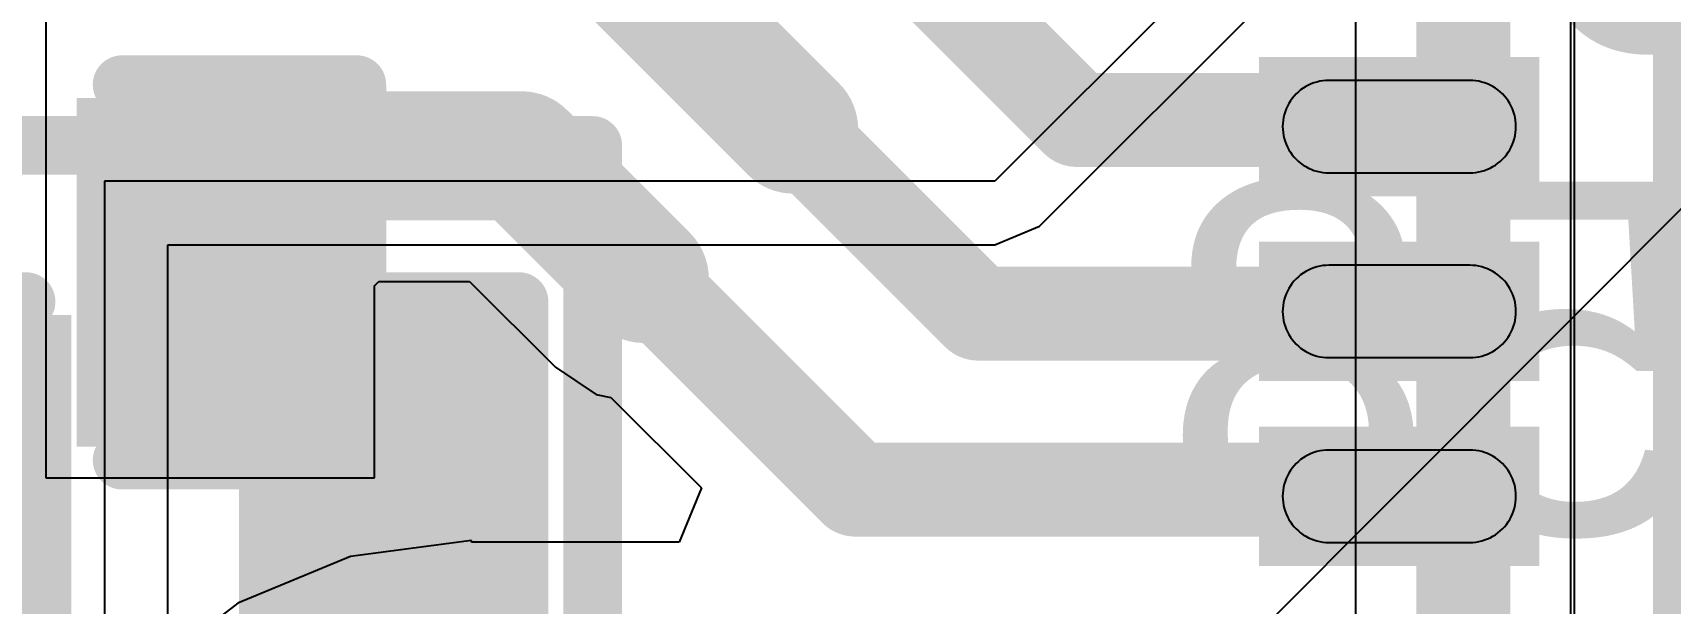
# Model space of a CAD drawing. Header units: inches. Extents: x -6 to 5433, y -4 to 5447.
# Drawn here: x 7.515 to 11.059, y 17.254 to 18.489 of the extents above; entities that cross this region are included whole.
import ezdxf

# ---------------------------------------------------------------- set-up
doc = ezdxf.new("R2010")
doc.units = ezdxf.units.IN
for name, color, linetype in [('Bottom Layer', 5, 'Continuous'), ('Bottom Overlay', 54, 'Continuous'), ('Bottom Paste', 16, 'Continuous'), ('Bottom Solder', 6, 'Continuous'), ('Top Layer', 1, 'Continuous'), ('Top Overlay', 2, 'Continuous'), ('Top Paste', 8, 'Continuous'), ('Top Solder', 216, 'Continuous')]:
    doc.layers.add(name, color=color, linetype=linetype)
doc.styles.add('Arial', font='', dxfattribs={"height": 0.2})
doc.styles.get('Arial').set_extended_font_data('Arial')

# ---------------------------------------------------------------- blocks, each defined once
blk = doc.blocks.new('C___0402_B_10')
at = {"layer": 'Bottom Layer'}
for points in [[(-0.2413, 0.3175), (-0.2413, -0.3175), (-0.6985, -0.3175), (-0.6985, 0.3175)], [(0.6985, 0.3175), (0.6985, -0.3175), (0.2413, -0.3175), (0.2413, 0.3175)]]:
    blk.add_hatch(color=5, dxfattribs=at).paths.add_polyline_path(points)
at = {"layer": 'Bottom Paste'}
for points in [[(-0.2413, 0.3175), (-0.2413, -0.3175), (-0.6985, -0.3175), (-0.6985, 0.3175)], [(0.6985, 0.3175), (0.6985, -0.3175), (0.2413, -0.3175), (0.2413, 0.3175)]]:
    blk.add_hatch(color=16, dxfattribs=at).paths.add_polyline_path(points)
at = {"layer": 'Bottom Solder'}
for points in [[(-0.1813, 0.3775), (-0.1813, -0.3775), (-0.7585, -0.3775), (-0.7585, 0.3775)], [(0.7585, 0.3775), (0.7585, -0.3775), (0.1813, -0.3775), (0.1813, 0.3775)]]:
    blk.add_hatch(color=6, dxfattribs=at).paths.add_polyline_path(points)
at = {"layer": 'Bottom Overlay'}
for points in [[(-0.7874, 0.4064, 0.127, 0.127, 0), (-0.2794, 0.4064, 0.127, 0.127, 0)], [(-0.7874, -0.4064, 0.127, 0.127, 0), (-0.7874, 0.4064, 0.127, 0.127, 0)], [(0.2794, 0.4064, 0.127, 0.127, 0), (0.7874, 0.4064, 0.127, 0.127, 0)], [(0.7874, -0.4064, 0.127, 0.127, 0), (0.7874, 0.4064, 0.127, 0.127, 0)], [(-0.7874, -0.4064, 0.127, 0.127, 0), (-0.2794, -0.4064, 0.127, 0.127, 0)], [(0.2794, -0.4064, 0.127, 0.127, 0), (0.7874, -0.4064, 0.127, 0.127, 0)]]:
    blk.add_lwpolyline(points, format="xyseb", dxfattribs=at)
for points in [[(-0.8191, 0.4064, 0.0635, 0.0635, 1), (-0.7556, 0.4064, 0.0635, 0.0635, 1)], [(-0.8191, 0.4064, 0.0635, 0.0635, 1), (-0.7556, 0.4064, 0.0635, 0.0635, 1)], [(-0.3111, 0.4064, 0.0635, 0.0635, 1), (-0.2477, 0.4064, 0.0635, 0.0635, 1)], [(0.2477, 0.4064, 0.0635, 0.0635, 1), (0.3111, 0.4064, 0.0635, 0.0635, 1)], [(0.7556, 0.4064, 0.0635, 0.0635, 1), (0.8191, 0.4064, 0.0635, 0.0635, 1)], [(0.7556, 0.4064, 0.0635, 0.0635, 1), (0.8191, 0.4064, 0.0635, 0.0635, 1)], [(-0.8191, -0.4064, 0.0635, 0.0635, 1), (-0.7556, -0.4064, 0.0635, 0.0635, 1)], [(-0.8191, -0.4064, 0.0635, 0.0635, 1), (-0.7556, -0.4064, 0.0635, 0.0635, 1)], [(-0.3111, -0.4064, 0.0635, 0.0635, 1), (-0.2477, -0.4064, 0.0635, 0.0635, 1)], [(0.2477, -0.4064, 0.0635, 0.0635, 1), (0.3111, -0.4064, 0.0635, 0.0635, 1)], [(0.7556, -0.4064, 0.0635, 0.0635, 1), (0.8191, -0.4064, 0.0635, 0.0635, 1)], [(0.7556, -0.4064, 0.0635, 0.0635, 1), (0.8191, -0.4064, 0.0635, 0.0635, 1)]]:
    blk.add_lwpolyline(points, format="xyseb", close=True, dxfattribs=at)
blk = doc.blocks.new('TL3340AF160QG_33')
at = {"layer": 'Top Solder'}
blk.add_line((0.7722, 1.9528), (-5441.5052, 5436.5959), dxfattribs=at)
blk = doc.blocks.new('WQFN_30_EP_2_5_4_5__43')
at = {"layer": 'Top Layer'}
for points in [[(1.4524, -0.4999), (1.4524, -0.6999), (0.9474, -0.6999), (0.9474, -0.4999)], [(1.4524, -0.9), (1.4524, -1.1), (0.9474, -1.1), (0.9474, -0.9)], [(1.4524, -1.3), (1.4524, -1.5), (0.9474, -1.5), (0.9474, -1.3)]]:
    blk.add_hatch(color=1, dxfattribs=at).paths.add_polyline_path(points)
at = {"layer": 'Top Solder'}
for points in [[(0.6508, 1.6508), (0.6508, -1.6508), (-0.6508, -1.6508), (-0.6508, 1.6508)], [(1.5032, -0.4491), (1.5032, -0.7507), (0.8966, -0.7507), (0.8966, -0.4491)], [(1.5032, -0.8492), (1.5032, -1.1508), (0.8966, -1.1508), (0.8966, -0.8492)], [(1.5032, -1.2492), (1.5032, -1.5508), (0.8966, -1.5508), (0.8966, -1.2492)]]:
    blk.add_hatch(color=216, dxfattribs=at).paths.add_polyline_path(points)
at = {"layer": 'Top Paste'}
for p, q in [((0.9767, -0.5292), (0.9722, -0.534)), ((0.9815, -0.5248), (0.9767, -0.5292)), ((0.9865, -0.5206), (0.9815, -0.5248)), ((0.9918, -0.5168), (0.9865, -0.5206)), ((0.9974, -0.5133), (0.9918, -0.5168)), ((1.0032, -0.5103), (0.9974, -0.5133)), ((1.0091, -0.5076), (1.0032, -0.5103)), ((1.0152, -0.5053), (1.0091, -0.5076)), ((1.0215, -0.5034), (1.0152, -0.5053)), ((1.0279, -0.5019), (1.0215, -0.5034)), ((1.0343, -0.5008), (1.0279, -0.5019)), ((1.0409, -0.5002), (1.0343, -0.5008)), ((1.0474, -0.4999), (1.0409, -0.5002)), ((1.3524, -0.4999), (1.0474, -0.4999)), ((1.3589, -0.5002), (1.3524, -0.4999)), ((1.3655, -0.5008), (1.3589, -0.5002)), ((1.3719, -0.5019), (1.3655, -0.5008)), ((1.3783, -0.5034), (1.3719, -0.5019)), ((1.3846, -0.5053), (1.3783, -0.5034)), ((1.3907, -0.5076), (1.3846, -0.5053)), ((1.3966, -0.5103), (1.3907, -0.5076)), ((1.4024, -0.5133), (1.3966, -0.5103)), ((1.4079, -0.5168), (1.4024, -0.5133)), ((1.4133, -0.5206), (1.4079, -0.5168)), ((1.4183, -0.5248), (1.4133, -0.5206)), ((1.4231, -0.5292), (1.4183, -0.5248)), ((1.4276, -0.534), (1.4231, -0.5292)), ((0.955, -0.5617), (0.9527, -0.5678)), ((0.9577, -0.5557), (0.955, -0.5617)), ((0.9608, -0.55), (0.9577, -0.5557)), ((0.9643, -0.5444), (0.9608, -0.55)), ((0.9681, -0.5391), (0.9643, -0.5444)), ((0.9722, -0.534), (0.9681, -0.5391)), ((1.4317, -0.5391), (1.4276, -0.534)), ((1.4355, -0.5444), (1.4317, -0.5391)), ((1.439, -0.5499), (1.4355, -0.5444)), ((1.4421, -0.5557), (1.439, -0.5499)), ((1.4448, -0.5617), (1.4421, -0.5557)), ((1.4471, -0.5678), (1.4448, -0.5617)), ((0.9476, -0.5934), (0.9474, -0.5999)), ((0.9474, -0.5999), (0.9476, -0.6065)), ((0.9483, -0.5869), (0.9476, -0.5934)), ((0.9493, -0.5804), (0.9483, -0.5869)), ((0.9508, -0.5741), (0.9493, -0.5804)), ((0.9527, -0.5678), (0.9508, -0.5741)), ((1.449, -0.5741), (1.4471, -0.5678)), ((1.4505, -0.5804), (1.449, -0.5741)), ((1.4515, -0.5869), (1.4505, -0.5804)), ((1.4522, -0.5934), (1.4515, -0.5869)), ((1.4522, -0.5934), (1.4522, -0.5934)), ((1.4524, -0.5999), (1.4522, -0.5934)), ((1.4522, -0.6065), (1.4524, -0.5999)), ((0.9476, -0.6065), (0.9483, -0.613)), ((0.9483, -0.613), (0.9493, -0.6195)), ((0.9493, -0.6195), (0.9508, -0.6258)), ((0.9508, -0.6258), (0.9527, -0.6321)), ((0.9527, -0.6321), (0.955, -0.6382)), ((1.4448, -0.6382), (1.4471, -0.6321)), ((1.4471, -0.6321), (1.449, -0.6258)), ((1.449, -0.6258), (1.4505, -0.6195)), ((1.4505, -0.6195), (1.4515, -0.613)), ((1.4515, -0.613), (1.4522, -0.6065)), ((0.955, -0.6382), (0.9577, -0.6442)), ((0.9577, -0.6442), (0.9608, -0.6499)), ((0.9608, -0.6499), (0.9643, -0.6555)), ((0.9643, -0.6555), (0.9681, -0.6608)), ((0.9681, -0.6608), (0.9722, -0.6659)), ((0.9722, -0.6659), (0.9767, -0.6707)), ((0.9767, -0.6707), (0.9815, -0.6751)), ((1.4183, -0.6751), (1.4231, -0.6707)), ((1.4231, -0.6707), (1.4276, -0.6659)), ((1.4276, -0.6659), (1.4317, -0.6608)), ((1.4317, -0.6608), (1.4355, -0.6555)), ((1.4355, -0.6555), (1.439, -0.6499)), ((1.439, -0.6499), (1.4421, -0.6442)), ((1.4421, -0.6442), (1.4448, -0.6382)), ((0.9815, -0.6751), (0.9865, -0.6793)), ((0.9865, -0.6793), (0.9918, -0.6831)), ((0.9918, -0.6831), (0.9974, -0.6866)), ((0.9974, -0.6866), (1.0032, -0.6896)), ((1.0032, -0.6896), (1.0091, -0.6923)), ((1.0091, -0.6923), (1.0152, -0.6946)), ((1.0152, -0.6946), (1.0215, -0.6965)), ((1.0215, -0.6965), (1.0279, -0.698)), ((1.0279, -0.698), (1.0343, -0.6991)), ((1.0343, -0.6991), (1.0409, -0.6997)), ((1.0409, -0.6997), (1.0474, -0.6999)), ((1.0474, -0.6999), (1.3524, -0.6999)), ((1.3524, -0.6999), (1.3589, -0.6997)), ((1.3589, -0.6997), (1.3655, -0.6991)), ((1.3655, -0.6991), (1.3719, -0.698)), ((1.3719, -0.698), (1.3783, -0.6965)), ((1.3783, -0.6965), (1.3846, -0.6946)), ((1.3846, -0.6946), (1.3907, -0.6923)), ((1.3907, -0.6923), (1.3966, -0.6896)), ((1.3966, -0.6896), (1.4024, -0.6866)), ((1.4024, -0.6866), (1.4079, -0.6831)), ((1.4079, -0.6831), (1.4133, -0.6793)), ((1.4133, -0.6793), (1.4183, -0.6751)), ((0.9865, -0.9207), (0.9815, -0.9248)), ((0.9918, -0.9169), (0.9865, -0.9207)), ((0.9974, -0.9134), (0.9918, -0.9169)), ((1.0032, -0.9103), (0.9974, -0.9134)), ((1.0091, -0.9076), (1.0032, -0.9103)), ((1.0152, -0.9053), (1.0091, -0.9076)), ((1.0215, -0.9034), (1.0152, -0.9053)), ((1.0279, -0.9019), (1.0215, -0.9034)), ((1.0343, -0.9009), (1.0279, -0.9019)), ((1.0409, -0.9002), (1.0343, -0.9009)), ((1.0474, -0.9), (1.0409, -0.9002)), ((1.3524, -0.9), (1.0474, -0.9)), ((1.3589, -0.9002), (1.3524, -0.9)), ((1.3655, -0.9009), (1.3589, -0.9002)), ((1.3719, -0.9019), (1.3655, -0.9009)), ((1.3783, -0.9034), (1.3719, -0.9019)), ((1.3846, -0.9053), (1.3783, -0.9034)), ((1.3907, -0.9076), (1.3846, -0.9053)), ((1.3966, -0.9103), (1.3907, -0.9076)), ((1.4024, -0.9134), (1.3966, -0.9103)), ((1.4079, -0.9169), (1.4024, -0.9134)), ((1.4133, -0.9207), (1.4079, -0.9169)), ((1.4183, -0.9248), (1.4133, -0.9207)), ((0.9577, -0.9558), (0.955, -0.9617)), ((0.9608, -0.95), (0.9577, -0.9558)), ((0.9643, -0.9444), (0.9608, -0.95)), ((0.9681, -0.9391), (0.9643, -0.9444)), ((0.9722, -0.9341), (0.9681, -0.9391)), ((0.9767, -0.9293), (0.9722, -0.9341)), ((0.9815, -0.9248), (0.9767, -0.9293)), ((1.4231, -0.9293), (1.4183, -0.9248)), ((1.4276, -0.9341), (1.4231, -0.9293)), ((1.4317, -0.9391), (1.4276, -0.9341)), ((1.4355, -0.9444), (1.4317, -0.9391)), ((1.439, -0.95), (1.4355, -0.9444)), ((1.4421, -0.9558), (1.439, -0.95)), ((1.4448, -0.9617), (1.4421, -0.9558)), ((0.9483, -0.9869), (0.9476, -0.9935)), ((0.9493, -0.9805), (0.9483, -0.9869)), ((0.9508, -0.9741), (0.9493, -0.9805)), ((0.9527, -0.9678), (0.9508, -0.9741)), ((0.955, -0.9617), (0.9527, -0.9678)), ((1.4471, -0.9678), (1.4448, -0.9617)), ((1.449, -0.9741), (1.4471, -0.9678)), ((1.4505, -0.9805), (1.449, -0.9741)), ((1.4515, -0.9869), (1.4505, -0.9805)), ((1.4522, -0.9935), (1.4515, -0.9869)), ((0.9476, -0.9935), (0.9474, -1)), ((0.9474, -1), (0.9476, -1.0065)), ((0.9476, -1.0065), (0.9483, -1.0131)), ((0.9483, -1.0131), (0.9493, -1.0195)), ((0.9493, -1.0195), (0.9508, -1.0259)), ((0.9508, -1.0259), (0.9527, -1.0322)), ((1.4471, -1.0322), (1.449, -1.0259)), ((1.449, -1.0259), (1.4505, -1.0195)), ((1.4505, -1.0195), (1.4515, -1.0131)), ((1.4515, -1.0131), (1.4522, -1.0065)), ((1.4515, -1.0131), (1.4515, -1.0131)), ((1.4524, -1), (1.4522, -0.9935)), ((1.4522, -1.0065), (1.4524, -1)), ((0.9527, -1.0322), (0.955, -1.0383)), ((0.955, -1.0383), (0.9577, -1.0442)), ((0.9577, -1.0442), (0.9608, -1.05)), ((0.9608, -1.05), (0.9643, -1.0555)), ((0.9643, -1.0555), (0.9681, -1.0609)), ((0.9681, -1.0609), (0.9722, -1.0659)), ((1.4276, -1.0659), (1.4317, -1.0609)), ((1.4317, -1.0609), (1.4355, -1.0555)), ((1.4355, -1.0555), (1.439, -1.05)), ((1.439, -1.05), (1.4421, -1.0442)), ((1.4421, -1.0442), (1.4448, -1.0383)), ((1.4448, -1.0383), (1.4471, -1.0322)), ((0.9722, -1.0659), (0.9767, -1.0707)), ((0.9767, -1.0707), (0.9815, -1.0752)), ((0.9815, -1.0752), (0.9865, -1.0793)), ((0.9865, -1.0793), (0.9918, -1.0831)), ((0.9918, -1.0831), (0.9974, -1.0866)), ((0.9974, -1.0866), (1.0032, -1.0897)), ((1.0032, -1.0897), (1.0091, -1.0924)), ((1.0091, -1.0924), (1.0152, -1.0947)), ((1.0152, -1.0947), (1.0215, -1.0966)), ((1.0215, -1.0966), (1.0279, -1.0981)), ((1.0279, -1.0981), (1.0343, -1.0991)), ((1.3655, -1.0991), (1.3719, -1.0981)), ((1.3719, -1.0981), (1.3783, -1.0966)), ((1.3783, -1.0966), (1.3846, -1.0947)), ((1.3846, -1.0947), (1.3907, -1.0924)), ((1.3907, -1.0924), (1.3966, -1.0897)), ((1.3966, -1.0897), (1.4024, -1.0866)), ((1.4024, -1.0866), (1.4079, -1.0831)), ((1.4079, -1.0831), (1.4133, -1.0793)), ((1.4133, -1.0793), (1.4183, -1.0752)), ((1.4183, -1.0752), (1.4231, -1.0707)), ((1.4231, -1.0707), (1.4276, -1.0659)), ((1.0343, -1.0991), (1.0409, -1.0998)), ((1.0409, -1.0998), (1.0474, -1.1)), ((1.0474, -1.1), (1.3524, -1.1)), ((1.3524, -1.1), (1.3589, -1.0998)), ((1.3589, -1.0998), (1.3655, -1.0991)), ((1.0032, -1.3104), (0.9974, -1.3134)), ((1.0091, -1.3077), (1.0032, -1.3104)), ((1.0152, -1.3054), (1.0091, -1.3077)), ((1.0215, -1.3035), (1.0152, -1.3054)), ((1.0279, -1.302), (1.0215, -1.3035)), ((1.0343, -1.3009), (1.0279, -1.302)), ((1.0409, -1.3003), (1.0343, -1.3009)), ((1.0474, -1.3), (1.0409, -1.3003)), ((1.3524, -1.3), (1.0474, -1.3)), ((1.3589, -1.3003), (1.3524, -1.3)), ((1.3655, -1.3009), (1.3589, -1.3003)), ((1.3719, -1.302), (1.3655, -1.3009)), ((1.3783, -1.3035), (1.3719, -1.302)), ((1.3846, -1.3054), (1.3783, -1.3035)), ((1.3907, -1.3077), (1.3846, -1.3054)), ((1.3966, -1.3104), (1.3907, -1.3077)), ((1.4024, -1.3134), (1.3966, -1.3104)), ((0.9643, -1.3445), (0.9608, -1.3501)), ((0.9681, -1.3392), (0.9643, -1.3445)), ((0.9722, -1.3341), (0.9681, -1.3392)), ((0.9767, -1.3293), (0.9722, -1.3341)), ((0.9815, -1.3249), (0.9767, -1.3293)), ((0.9865, -1.3207), (0.9815, -1.3249)), ((0.9918, -1.3169), (0.9865, -1.3207)), ((0.9974, -1.3134), (0.9918, -1.3169)), ((1.4079, -1.3169), (1.4024, -1.3134)), ((1.4133, -1.3207), (1.4079, -1.3169)), ((1.4183, -1.3249), (1.4133, -1.3207)), ((1.4231, -1.3293), (1.4183, -1.3249)), ((1.4276, -1.3341), (1.4231, -1.3293)), ((1.4317, -1.3392), (1.4276, -1.3341)), ((1.4355, -1.3445), (1.4317, -1.3392)), ((1.439, -1.35), (1.4355, -1.3445)), ((0.9493, -1.3805), (0.9483, -1.387)), ((0.9508, -1.3742), (0.9493, -1.3805)), ((0.9527, -1.3679), (0.9508, -1.3742)), ((0.955, -1.3618), (0.9527, -1.3679)), ((0.9577, -1.3558), (0.955, -1.3618)), ((0.9608, -1.3501), (0.9577, -1.3558)), ((1.4421, -1.3558), (1.439, -1.35)), ((1.4448, -1.3618), (1.4421, -1.3558)), ((1.4471, -1.3679), (1.4448, -1.3618)), ((1.449, -1.3742), (1.4471, -1.3679)), ((1.4505, -1.3805), (1.449, -1.3742)), ((1.4515, -1.387), (1.4505, -1.3805)), ((0.9476, -1.3935), (0.9474, -1.4)), ((0.9474, -1.4), (0.9476, -1.4066)), ((0.9483, -1.387), (0.9476, -1.3935)), ((0.9476, -1.4066), (0.9483, -1.4131)), ((0.9483, -1.4131), (0.9493, -1.4196)), ((1.4505, -1.4196), (1.4515, -1.4131)), ((1.4522, -1.3935), (1.4515, -1.387)), ((1.4515, -1.4131), (1.4522, -1.4066)), ((1.4522, -1.3935), (1.4522, -1.3935)), ((1.4524, -1.4), (1.4522, -1.3935)), ((1.4522, -1.4066), (1.4524, -1.4)), ((0.9493, -1.4196), (0.9508, -1.4259)), ((0.9508, -1.4259), (0.9527, -1.4322)), ((0.9527, -1.4322), (0.955, -1.4383)), ((0.955, -1.4383), (0.9577, -1.4443)), ((0.9577, -1.4443), (0.9608, -1.45)), ((0.9608, -1.45), (0.9643, -1.4556)), ((1.4355, -1.4556), (1.439, -1.45)), ((1.439, -1.45), (1.4421, -1.4443)), ((1.4421, -1.4443), (1.4448, -1.4383)), ((1.4448, -1.4383), (1.4471, -1.4322)), ((1.4471, -1.4322), (1.449, -1.4259)), ((1.449, -1.4259), (1.4505, -1.4196)), ((0.9643, -1.4556), (0.9681, -1.4609)), ((0.9681, -1.4609), (0.9722, -1.466)), ((0.9722, -1.466), (0.9767, -1.4708)), ((0.9767, -1.4708), (0.9815, -1.4752)), ((0.9815, -1.4752), (0.9865, -1.4794)), ((0.9865, -1.4794), (0.9918, -1.4832)), ((0.9918, -1.4832), (0.9974, -1.4867)), ((0.9974, -1.4867), (1.0032, -1.4897)), ((1.3966, -1.4897), (1.4024, -1.4867)), ((1.4024, -1.4867), (1.4079, -1.4832)), ((1.4079, -1.4832), (1.4133, -1.4794)), ((1.4133, -1.4794), (1.4183, -1.4752)), ((1.4183, -1.4752), (1.4231, -1.4708)), ((1.4231, -1.4708), (1.4276, -1.466)), ((1.4276, -1.466), (1.4317, -1.4609)), ((1.4317, -1.4609), (1.4355, -1.4556)), ((1.0032, -1.4897), (1.0091, -1.4924)), ((1.0091, -1.4924), (1.0152, -1.4947)), ((1.0152, -1.4947), (1.0215, -1.4966)), ((1.0215, -1.4966), (1.0279, -1.4981)), ((1.0279, -1.4981), (1.0343, -1.4992)), ((1.0343, -1.4992), (1.0409, -1.4998)), ((1.0409, -1.4998), (1.0474, -1.5)), ((1.0474, -1.5), (1.3524, -1.5)), ((1.3524, -1.5), (1.3589, -1.4998)), ((1.3589, -1.4998), (1.3655, -1.4992)), ((1.3655, -1.4992), (1.3719, -1.4981)), ((1.3719, -1.4981), (1.3783, -1.4966)), ((1.3783, -1.4966), (1.3846, -1.4947)), ((1.3846, -1.4947), (1.3907, -1.4924)), ((1.3907, -1.4924), (1.3966, -1.4897))]:
    blk.add_line(p, q, dxfattribs=at)
blk = doc.blocks.new('C___0402_220')
at = {"layer": 'Top Layer'}
for points in [[(-0.6985, -0.3175), (-0.6985, 0.3175), (-0.2413, 0.3175), (-0.2413, -0.3175)], [(0.2413, -0.3175), (0.2413, 0.3175), (0.6985, 0.3175), (0.6985, -0.3175)]]:
    blk.add_hatch(color=1, dxfattribs=at).paths.add_polyline_path(points)
at = {"layer": 'Top Paste'}
for points in [[(-0.6985, -0.3175), (-0.6985, 0.3175), (-0.2413, 0.3175), (-0.2413, -0.3175)], [(0.2413, -0.3175), (0.2413, 0.3175), (0.6985, 0.3175), (0.6985, -0.3175)]]:
    blk.add_hatch(color=8, dxfattribs=at).paths.add_polyline_path(points)
at = {"layer": 'Top Solder'}
for points in [[(-0.7585, -0.3775), (-0.7585, 0.3775), (-0.1813, 0.3775), (-0.1813, -0.3775)], [(0.1813, -0.3775), (0.1813, 0.3775), (0.7585, 0.3775), (0.7585, -0.3775)]]:
    blk.add_hatch(color=216, dxfattribs=at).paths.add_polyline_path(points)
at = {"layer": 'Top Overlay'}
for points in [[(-0.7874, 0.4064, 0.127, 0.127, 0), (-0.7874, -0.4064, 0.127, 0.127, 0)], [(-0.2794, 0.4064, 0.127, 0.127, 0), (-0.7874, 0.4064, 0.127, 0.127, 0)], [(0.7874, 0.4064, 0.127, 0.127, 0), (0.2794, 0.4064, 0.127, 0.127, 0)], [(0.7874, 0.4064, 0.127, 0.127, 0), (0.7874, -0.4064, 0.127, 0.127, 0)], [(-0.2794, -0.4064, 0.127, 0.127, 0), (-0.7874, -0.4064, 0.127, 0.127, 0)], [(0.7874, -0.4064, 0.127, 0.127, 0), (0.2794, -0.4064, 0.127, 0.127, 0)]]:
    blk.add_lwpolyline(points, format="xyseb", dxfattribs=at)
for points in [[(-0.8191, 0.4064, 0.0635, 0.0635, 1), (-0.7556, 0.4064, 0.0635, 0.0635, 1)], [(-0.8191, 0.4064, 0.0635, 0.0635, 1), (-0.7556, 0.4064, 0.0635, 0.0635, 1)], [(-0.3111, 0.4064, 0.0635, 0.0635, 1), (-0.2477, 0.4064, 0.0635, 0.0635, 1)], [(0.2477, 0.4064, 0.0635, 0.0635, 1), (0.3111, 0.4064, 0.0635, 0.0635, 1)], [(0.7556, 0.4064, 0.0635, 0.0635, 1), (0.8191, 0.4064, 0.0635, 0.0635, 1)], [(0.7556, 0.4064, 0.0635, 0.0635, 1), (0.8191, 0.4064, 0.0635, 0.0635, 1)], [(-0.8191, -0.4064, 0.0635, 0.0635, 1), (-0.7556, -0.4064, 0.0635, 0.0635, 1)], [(-0.8191, -0.4064, 0.0635, 0.0635, 1), (-0.7556, -0.4064, 0.0635, 0.0635, 1)], [(-0.3111, -0.4064, 0.0635, 0.0635, 1), (-0.2477, -0.4064, 0.0635, 0.0635, 1)], [(0.2477, -0.4064, 0.0635, 0.0635, 1), (0.3111, -0.4064, 0.0635, 0.0635, 1)], [(0.7556, -0.4064, 0.0635, 0.0635, 1), (0.8191, -0.4064, 0.0635, 0.0635, 1)], [(0.7556, -0.4064, 0.0635, 0.0635, 1), (0.8191, -0.4064, 0.0635, 0.0635, 1)]]:
    blk.add_lwpolyline(points, format="xyseb", close=True, dxfattribs=at)

msp = doc.modelspace()

# ---------------------------------------------------------------- hatches: boundary and pattern name
at = {"layer": 'Bottom Layer'}
msp.add_hatch(color=5, dxfattribs=at).paths.add_polyline_path([(6.604, 12.3476), (7.5898, 12.3476), (7.5898, 17.8181), (6.604, 17.8181)])

# ---------------------------------------------------------------- linework, layer by layer
for p, q in [((11.5707, 20.1412), (9.597, 18.1674)), ((9.6942, 18.0702), (10.2508, 18.6269)), ((10.3778, 18.5743), (10.3778, 16.6414)), ((10.844, 14.913), (10.844, 18.5416)), ((9.597, 18.1674), (7.6706, 18.1674)), ((7.6706, 18.1674), (7.6706, 12.3476)), ((9.597, 18.03), (9.6942, 18.0702)), ((7.808, 12.3476), (7.808, 18.03)), ((7.808, 18.03), (9.597, 18.03))]:
    msp.add_line(p, q, dxfattribs=at)
msp.add_lwpolyline([(10.6109, 14.4685, 0.2032, 0.2032, 0), (10.6109, 18.6382, 0.2032, 0.2032, 0)], format="xyseb", dxfattribs=at)
at = {"layer": 'Bottom Overlay'}
for points in [[(6.8257, 18.2449, 0.127, 0.127, 0), (8.7272, 18.2449, 0.127, 0.127, 0)], [(8.7272, 18.0685, 0.127, 0.127, 0), (8.7272, 18.2449, 0.127, 0.127, 0)], [(8.7272, 11.9209, 0.127, 0.127, 0), (8.7272, 18.1038, 0.127, 0.127, 0)]]:
    msp.add_lwpolyline(points, format="xyseb", dxfattribs=at)
for points in [[(8.6954, 18.2449, 0.0635, 0.0635, 1), (8.7589, 18.2449, 0.0635, 0.0635, 1)], [(8.6954, 18.2449, 0.0635, 0.0635, 1), (8.7589, 18.2449, 0.0635, 0.0635, 1)], [(8.6954, 18.1038, 0.0635, 0.0635, 1), (8.7589, 18.1038, 0.0635, 0.0635, 1)], [(8.6954, 18.0685, 0.0635, 0.0635, 1), (8.7589, 18.0685, 0.0635, 0.0635, 1)]]:
    msp.add_lwpolyline(points, format="xyseb", close=True, dxfattribs=at)
at = {"layer": 'Top Layer'}
for p, q in [((7.5436, 18.5176), (7.5436, 18.4146)), ((10.852, 17.2587), (10.852, 18.5128)), ((7.5436, 18.4146), (7.5436, 18.4146)), ((7.5436, 18.4146), (7.5436, 18.3906)), ((7.5436, 18.3906), (7.5436, 17.5257)), ((8.2548, 17.9412), (8.2642, 17.9506)), ((8.2548, 17.5257), (8.2548, 17.9412)), ((8.2642, 17.9506), (8.4604, 17.9506)), ((8.4604, 17.9506), (8.6463, 17.7648)), ((8.6463, 17.7648), (8.7346, 17.7058)), ((8.7346, 17.7058), (8.7666, 17.6994)), ((8.7666, 17.6994), (8.9625, 17.5036)), ((7.5436, 17.5257), (8.2548, 17.5257)), ((8.9625, 17.5036), (8.9139, 17.3862)), ((8.4651, 17.3897), (8.2032, 17.3552)), ((8.4651, 17.3862), (8.4651, 17.3897)), ((8.9139, 17.3862), (8.4651, 17.3862)), ((8.2032, 17.3552), (7.9591, 17.2541)), ((10.852, 16.0588), (10.852, 17.2587)), ((7.9591, 17.2541), (7.7495, 17.0933))]:
    msp.add_line(p, q, dxfattribs=at)
for points in [[(9.1803, 18.8949, 0.2032, 0.2032, 0), (9.7751, 18.3, 0.2032, 0.2032, 0)], [(8.7625, 18.6798, 0.2794, 0.2794, 0), (9.1619, 18.2803, 0.2794, 0.2794, 0)], [(9.7751, 18.3, 0.2032, 0.2032, 0), (10.4677, 18.3, 0.2032, 0.2032, 0)], [(10.4677, 18.3, 0.2032, 0.2032, 0), (10.4773, 18.2905, 0.2032, 0.2032, 0)], [(7.8992, 17.9702, 0.2794, 0.2794, 0), (8.1516, 18.2226, 0.2794, 0.2794, 0)], [(8.1262, 18.2226, 0.2794, 0.2794, 0), (8.1516, 18.2226, 0.2794, 0.2794, 0)], [(8.1516, 18.2226, 0.2794, 0.2794, 0), (8.5731, 18.2226, 0.2794, 0.2794, 0)], [(8.5731, 18.2226, 0.2794, 0.2794, 0), (8.8386, 17.957, 0.2794, 0.2794, 0)], [(9.1619, 18.2803, 0.2032, 0.2032, 0), (9.5613, 17.8809, 0.2032, 0.2032, 0)], [(8.8386, 17.957, 0.2032, 0.2032, 0), (9.2957, 17.4999, 0.2032, 0.2032, 0)], [(9.5613, 17.8809, 0.2032, 0.2032, 0), (10.4677, 17.8809, 0.2032, 0.2032, 0)], [(10.4677, 17.8809, 0.2032, 0.2032, 0), (10.4773, 17.8905, 0.2032, 0.2032, 0)], [(9.2957, 17.4999, 0.2032, 0.2032, 0), (10.4677, 17.4999, 0.2032, 0.2032, 0)], [(10.4677, 17.4999, 0.2032, 0.2032, 0), (10.4773, 17.4904, 0.2032, 0.2032, 0)]]:
    msp.add_lwpolyline(points, format="xyseb", dxfattribs=at)
for points in [[(9.092, 18.2803, 0.1397, 0.1397, 1), (9.2317, 18.2803, 0.1397, 0.1397, 1)], [(9.7243, 18.3, 0.1016, 0.1016, 1), (9.8259, 18.3, 0.1016, 0.1016, 1)], [(9.7243, 18.3, 0.1016, 0.1016, 1), (9.8259, 18.3, 0.1016, 0.1016, 1)], [(10.4169, 18.3, 0.1016, 0.1016, 1), (10.5185, 18.3, 0.1016, 0.1016, 1)], [(10.4169, 18.3, 0.1016, 0.1016, 1), (10.5185, 18.3, 0.1016, 0.1016, 1)], [(10.4265, 18.2905, 0.1016, 0.1016, 1), (10.5281, 18.2905, 0.1016, 0.1016, 1)], [(8.0563, 18.2226, 0.1397, 0.1397, 1), (8.196, 18.2226, 0.1397, 0.1397, 1)], [(8.0817, 18.2226, 0.1397, 0.1397, 1), (8.2214, 18.2226, 0.1397, 0.1397, 1)], [(8.0817, 18.2226, 0.1397, 0.1397, 1), (8.2214, 18.2226, 0.1397, 0.1397, 1)], [(8.0817, 18.2226, 0.1397, 0.1397, 1), (8.2214, 18.2226, 0.1397, 0.1397, 1)], [(8.5032, 18.2226, 0.1397, 0.1397, 1), (8.6429, 18.2226, 0.1397, 0.1397, 1)], [(8.5032, 18.2226, 0.1397, 0.1397, 1), (8.6429, 18.2226, 0.1397, 0.1397, 1)], [(9.1111, 18.2803, 0.1016, 0.1016, 1), (9.2127, 18.2803, 0.1016, 0.1016, 1)], [(7.8293, 17.9702, 0.1397, 0.1397, 1), (7.969, 17.9702, 0.1397, 0.1397, 1)], [(8.7688, 17.957, 0.1397, 0.1397, 1), (8.9085, 17.957, 0.1397, 0.1397, 1)], [(8.7878, 17.957, 0.1016, 0.1016, 1), (8.8894, 17.957, 0.1016, 0.1016, 1)], [(9.5105, 17.8809, 0.1016, 0.1016, 1), (9.6121, 17.8809, 0.1016, 0.1016, 1)], [(9.5105, 17.8809, 0.1016, 0.1016, 1), (9.6121, 17.8809, 0.1016, 0.1016, 1)], [(10.4169, 17.8809, 0.1016, 0.1016, 1), (10.5185, 17.8809, 0.1016, 0.1016, 1)], [(10.4169, 17.8809, 0.1016, 0.1016, 1), (10.5185, 17.8809, 0.1016, 0.1016, 1)], [(10.4265, 17.8905, 0.1016, 0.1016, 1), (10.5281, 17.8905, 0.1016, 0.1016, 1)], [(9.2449, 17.4999, 0.1016, 0.1016, 1), (9.3465, 17.4999, 0.1016, 0.1016, 1)], [(9.2449, 17.4999, 0.1016, 0.1016, 1), (9.3465, 17.4999, 0.1016, 0.1016, 1)], [(10.4169, 17.4999, 0.1016, 0.1016, 1), (10.5185, 17.4999, 0.1016, 0.1016, 1)], [(10.4169, 17.4999, 0.1016, 0.1016, 1), (10.5185, 17.4999, 0.1016, 0.1016, 1)], [(10.4265, 17.4904, 0.1016, 0.1016, 1), (10.5281, 17.4904, 0.1016, 0.1016, 1)]]:
    msp.add_lwpolyline(points, format="xyseb", close=True, dxfattribs=at)

# ---------------------------------------------------------------- block references
for name, p, rotation in [('TL3340AF160QG_33', (-3.7438, 5.9879), 270), ('WQFN_30_EP_2_5_4_5__43', (11.6724, 16.8857), 180), ('C___0402_220', (7.4293, 17.9702), 180)]:
    msp.add_blockref(name, p, dxfattribs=dict(rotation=rotation))
msp.add_blockref('C___0402_B_10', (7.7803, 17.5006))

# ---------------------------------------------------------------- texts
at = {"layer": 'Bottom Overlay', "style": 'Arial', "text_generation_flag": 2}
for s, p in [('C59', (12.6483, 18.4522)), ('C58', (11.9104, 17.4048))]:
    msp.add_text(s, height=0.762, dxfattribs=at).set_placement(p)

doc.saveas('drawing.dxf')
